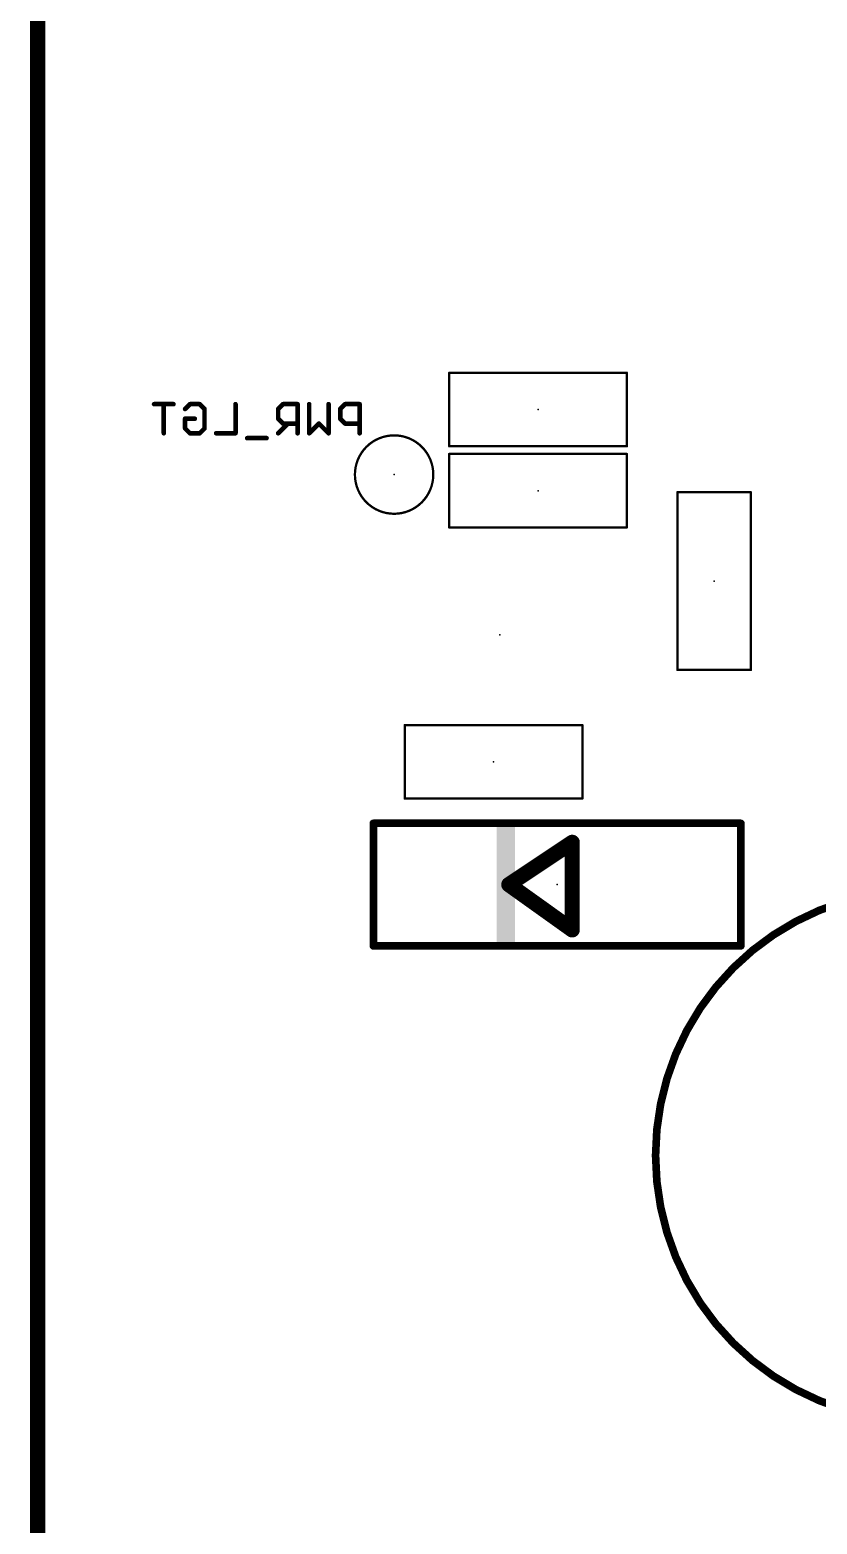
# Model space of a CAD drawing. Extents: x -84 to 55, y -33 to 162.
# Drawn here: x -54.78 to -41.73, y 111.33 to 136.11 of the extents above; entities that cross this region are included whole.
import ezdxf

# ---------------------------------------------------------------- set-up
doc = ezdxf.new("R2010")
doc.units = 0
for name, color, linetype in [('20', 7, 'CONTINUOUS'), ('22', 6, 'CONTINUOUS'), ('24', 7, 'CONTINUOUS')]:
    doc.layers.add(name, color=color, linetype=linetype)

# ---------------------------------------------------------------- blocks, each defined once
blk = doc.blocks.new('RECT')
blk.add_solid([(-0.5, -0.5), (0.5, -0.5), (-0.5, 0.5), (0.5, 0.5)])

msp = doc.modelspace()

# ---------------------------------------------------------------- linework, layer by layer
at = {"layer": '20', "const_width": 0.254}
msp.add_lwpolyline([(-54.6566, 159.13), (-54.6566, 15.5881)], dxfattribs=at)
at = {"layer": '22'}
for points, const_width in [([(-44.8818, 130.4214), (-47.8282, 130.4214)], 0.0381), ([(-47.8282, 130.4214), (-47.8282, 129.2022)], 0.0381), ([(-44.8818, 129.2022), (-44.8818, 130.4214)], 0.0381), ([(-52.4013, 129.9011), (-52.7233, 129.9011)], 0.0762), ([(-52.5623, 129.4181), (-52.5623, 129.9011)], 0.0762), ([(-52.2088, 129.8206), (-52.1283, 129.9011)], 0.0762), ([(-52.1283, 129.9011), (-51.9673, 129.9011)], 0.0762), ([(-51.9673, 129.9011), (-51.8868, 129.8206)], 0.0762), ([(-51.8868, 129.8206), (-51.8868, 129.4986)], 0.0762), ([(-51.3722, 129.9011), (-51.3722, 129.4181)], 0.0762), ([(-50.5847, 129.9011), (-50.6652, 129.8206)], 0.0762), ([(-50.6652, 129.8206), (-50.6652, 129.6596)], 0.0762), ([(-50.3432, 129.9011), (-50.5847, 129.9011)], 0.0762), ([(-50.3432, 129.4181), (-50.3432, 129.9011)], 0.0762), ([(-50.1506, 129.4181), (-50.1506, 129.9011)], 0.0762), ([(-49.8286, 129.9011), (-49.8286, 129.4181)], 0.0762), ([(-49.5556, 129.9011), (-49.6361, 129.8206)], 0.0762), ([(-49.6361, 129.8206), (-49.6361, 129.6596)], 0.0762), ([(-49.3141, 129.9011), (-49.5556, 129.9011)], 0.0762), ([(-49.3141, 129.4181), (-49.3141, 129.9011)], 0.0762), ([(-52.2088, 129.4986), (-52.2088, 129.6596)], 0.0762), ([(-52.2088, 129.6596), (-52.0478, 129.6596)], 0.0762), ([(-50.6652, 129.6596), (-50.5847, 129.5791)], 0.0762), ([(-50.5042, 129.5791), (-50.6652, 129.4181)], 0.0762), ([(-50.5847, 129.5791), (-50.3432, 129.5791)], 0.0762), ([(-49.9896, 129.5791), (-50.1506, 129.4181)], 0.0762), ([(-49.8286, 129.4181), (-49.9896, 129.5791)], 0.0762), ([(-49.6361, 129.6596), (-49.5556, 129.5791)], 0.0762), ([(-49.5556, 129.5791), (-49.3141, 129.5791)], 0.0762), ([(-52.1283, 129.4181), (-52.2088, 129.4986)], 0.0762), ([(-51.9673, 129.4181), (-52.1283, 129.4181)], 0.0762), ([(-51.8868, 129.4986), (-51.9673, 129.4181)], 0.0762), ([(-51.3722, 129.4181), (-51.6942, 129.4181)], 0.0762), ([(-50.8577, 129.3376), (-51.1797, 129.3376)], 0.0762), ([(-47.8282, 129.2022), (-44.8818, 129.2022)], 0.0381), ([(-44.8818, 129.0752), (-47.8282, 129.0752)], 0.0381), ([(-47.8282, 129.0752), (-47.8282, 127.856)], 0.0381), ([(-44.8818, 127.856), (-44.8818, 129.0752)], 0.0381), ([(-44.0436, 128.4402), (-44.0436, 125.4938)], 0.0381), ([(-42.8244, 128.4402), (-44.0436, 128.4402)], 0.0381), ([(-42.8244, 125.4938), (-42.8244, 128.4402)], 0.0381), ([(-47.8282, 127.856), (-44.8818, 127.856)], 0.0381), ([(-44.0436, 125.4938), (-42.8244, 125.4938)], 0.0381), ([(-45.6184, 124.5794), (-48.5648, 124.5794)], 0.0381), ([(-48.5648, 124.5794), (-48.5648, 123.3602)], 0.0381), ([(-45.6184, 123.3602), (-45.6184, 124.5794)], 0.0381), ([(-48.5648, 123.3602), (-45.6184, 123.3602)], 0.0381), ([(-49.0864, 122.95), (-49.0864, 120.918)], 0.127), ([(-42.9904, 122.95), (-49.0864, 122.95)], 0.127), ([(-42.9904, 120.918), (-42.9904, 122.95)], 0.127), ([(-45.7884, 122.634), (-46.8384, 121.934)], 0.254), ([(-45.7884, 121.184), (-45.7884, 122.634)], 0.254), ([(-46.8384, 121.934), (-45.7884, 121.184)], 0.254), ([(-49.0864, 120.918), (-42.9904, 120.918)], 0.127)]:
    msp.add_lwpolyline(points, dxfattribs=dict(at, const_width=const_width))
for points, const_width in [([(-47.8282, 130.4309, 1), (-47.8282, 130.4119)], 0.0191), ([(-47.8187, 130.4214, 1), (-47.8377, 130.4214)], 0.0191), ([(-44.8723, 130.4214, 1), (-44.8913, 130.4214)], 0.0191), ([(-44.8818, 130.4119, 1), (-44.8818, 130.4309)], 0.0191), ([(-52.7233, 129.9202, 1), (-52.7233, 129.8821)], 0.0381), ([(-52.5433, 129.9011, 1), (-52.5814, 129.9011)], 0.0381), ([(-52.4013, 129.8821, 1), (-52.4013, 129.9202)], 0.0381), ([(-52.2222, 129.8341, 1), (-52.1953, 129.8071)], 0.0381), ([(-52.1283, 129.9202, 1), (-52.1283, 129.8821)], 0.0381), ([(-52.1148, 129.8876, 1), (-52.1417, 129.9146)], 0.0381), ([(-51.9538, 129.9146, 1), (-51.9807, 129.8876)], 0.0381), ([(-51.9673, 129.8821, 1), (-51.9673, 129.9202)], 0.0381), ([(-51.8677, 129.8206, 1), (-51.9058, 129.8206)], 0.0381), ([(-51.9002, 129.8071, 1), (-51.8733, 129.8341)], 0.0381), ([(-51.3532, 129.9011, 1), (-51.3913, 129.9011)], 0.0381), ([(-50.6786, 129.8341, 1), (-50.6517, 129.8071)], 0.0381), ([(-50.6461, 129.8206, 1), (-50.6842, 129.8206)], 0.0381), ([(-50.5847, 129.9202, 1), (-50.5847, 129.8821)], 0.0381), ([(-50.5712, 129.8876, 1), (-50.5981, 129.9146)], 0.0381), ([(-50.3241, 129.9011, 1), (-50.3622, 129.9011)], 0.0381), ([(-50.3432, 129.8821, 1), (-50.3432, 129.9202)], 0.0381), ([(-50.1316, 129.9011, 1), (-50.1697, 129.9011)], 0.0381), ([(-49.8096, 129.9011, 1), (-49.8477, 129.9011)], 0.0381), ([(-49.6171, 129.8206, 1), (-49.6552, 129.8206)], 0.0381), ([(-49.6496, 129.8341, 1), (-49.6226, 129.8071)], 0.0381), ([(-49.5556, 129.9202, 1), (-49.5556, 129.8821)], 0.0381), ([(-49.5421, 129.8876, 1), (-49.5691, 129.9146)], 0.0381), ([(-49.2951, 129.9011, 1), (-49.3332, 129.9011)], 0.0381), ([(-49.3141, 129.8821, 1), (-49.3141, 129.9202)], 0.0381), ([(-52.1897, 129.6596, 1), (-52.2278, 129.6596)], 0.0381), ([(-52.2088, 129.6787, 1), (-52.2088, 129.6406)], 0.0381), ([(-52.0478, 129.6406, 1), (-52.0478, 129.6787)], 0.0381), ([(-50.6517, 129.6731, 1), (-50.6786, 129.6461)], 0.0381), ([(-50.6842, 129.6596, 1), (-50.6461, 129.6596)], 0.0381), ([(-50.5847, 129.5982, 1), (-50.5847, 129.5601)], 0.0381), ([(-50.5981, 129.5656, 1), (-50.5712, 129.5926)], 0.0381), ([(-50.4907, 129.5656, 1), (-50.5176, 129.5926)], 0.0381), ([(-50.3432, 129.5601, 1), (-50.3432, 129.5982)], 0.0381), ([(-49.9762, 129.5926, 1), (-50.0031, 129.5656)], 0.0381), ([(-49.9762, 129.5656, 1), (-50.0031, 129.5926)], 0.0381), ([(-49.6552, 129.6596, 1), (-49.6171, 129.6596)], 0.0381), ([(-49.6226, 129.6731, 1), (-49.6496, 129.6461)], 0.0381), ([(-49.5556, 129.5982, 1), (-49.5556, 129.5601)], 0.0381), ([(-49.5691, 129.5656, 1), (-49.5421, 129.5926)], 0.0381), ([(-49.3141, 129.5601, 1), (-49.3141, 129.5982)], 0.0381), ([(-52.5814, 129.4181, 1), (-52.5433, 129.4181)], 0.0381), ([(-52.1953, 129.5121, 1), (-52.2222, 129.4851)], 0.0381), ([(-52.2278, 129.4986, 1), (-52.1897, 129.4986)], 0.0381), ([(-52.1283, 129.4372, 1), (-52.1283, 129.3991)], 0.0381), ([(-52.1417, 129.4046, 1), (-52.1148, 129.4316)], 0.0381), ([(-51.9807, 129.4316, 1), (-51.9538, 129.4046)], 0.0381), ([(-51.9673, 129.3991, 1), (-51.9673, 129.4372)], 0.0381), ([(-51.9058, 129.4986, 1), (-51.8677, 129.4986)], 0.0381), ([(-51.8733, 129.4851, 1), (-51.9002, 129.5121)], 0.0381), ([(-51.6942, 129.4372, 1), (-51.6942, 129.3991)], 0.0381), ([(-51.3913, 129.4181, 1), (-51.3532, 129.4181)], 0.0381), ([(-51.3722, 129.3991, 1), (-51.3722, 129.4372)], 0.0381), ([(-51.1797, 129.3567, 1), (-51.1797, 129.3186)], 0.0381), ([(-50.8577, 129.3186, 1), (-50.8577, 129.3567)], 0.0381), ([(-50.6786, 129.4316, 1), (-50.6517, 129.4046)], 0.0381), ([(-50.3622, 129.4181, 1), (-50.3241, 129.4181)], 0.0381), ([(-50.1641, 129.4316, 1), (-50.1372, 129.4046)], 0.0381), ([(-50.1697, 129.4181, 1), (-50.1316, 129.4181)], 0.0381), ([(-49.8477, 129.4181, 1), (-49.8096, 129.4181)], 0.0381), ([(-49.8421, 129.4046, 1), (-49.8152, 129.4316)], 0.0381), ([(-48.742, 128.083, 1), (-48.742, 129.383, 1), (-48.742, 128.083)], 0.0381), ([(-49.3332, 129.4181, 1), (-49.2951, 129.4181)], 0.0381), ([(-47.8282, 129.2117, 1), (-47.8282, 129.1927)], 0.0191), ([(-47.8282, 129.0847, 1), (-47.8282, 129.0657)], 0.0191), ([(-47.8377, 129.2022, 1), (-47.8187, 129.2022)], 0.0191), ([(-47.8187, 129.0752, 1), (-47.8377, 129.0752)], 0.0191), ([(-44.8913, 129.2022, 1), (-44.8723, 129.2022)], 0.0191), ([(-44.8723, 129.0752, 1), (-44.8913, 129.0752)], 0.0191), ([(-44.8818, 129.1927, 1), (-44.8818, 129.2117)], 0.0191), ([(-44.8818, 129.0657, 1), (-44.8818, 129.0847)], 0.0191), ([(-44.0341, 128.4402, 1), (-44.0531, 128.4402)], 0.0191), ([(-44.0436, 128.4497, 1), (-44.0436, 128.4307)], 0.0191), ([(-42.8149, 128.4402, 1), (-42.8339, 128.4402)], 0.0191), ([(-42.8244, 128.4307, 1), (-42.8244, 128.4497)], 0.0191), ([(-47.8282, 127.8655, 1), (-47.8282, 127.8465)], 0.0191), ([(-47.8377, 127.856, 1), (-47.8187, 127.856)], 0.0191), ([(-44.8913, 127.856, 1), (-44.8723, 127.856)], 0.0191), ([(-44.8818, 127.8465, 1), (-44.8818, 127.8655)], 0.0191), ([(-44.0436, 125.5033, 1), (-44.0436, 125.4843)], 0.0191), ([(-44.0531, 125.4938, 1), (-44.0341, 125.4938)], 0.0191), ([(-42.8339, 125.4938, 1), (-42.8149, 125.4938)], 0.0191), ([(-42.8244, 125.4843, 1), (-42.8244, 125.5033)], 0.0191), ([(-48.5553, 124.5794, 1), (-48.5743, 124.5794)], 0.0191), ([(-48.5648, 124.5889, 1), (-48.5648, 124.5699)], 0.0191), ([(-45.6089, 124.5794, 1), (-45.6279, 124.5794)], 0.0191), ([(-45.6184, 124.5699, 1), (-45.6184, 124.5889)], 0.0191), ([(-48.5743, 123.3602, 1), (-48.5553, 123.3602)], 0.0191), ([(-48.5648, 123.3697, 1), (-48.5648, 123.3507)], 0.0191), ([(-45.6279, 123.3602, 1), (-45.6089, 123.3602)], 0.0191), ([(-45.6184, 123.3507, 1), (-45.6184, 123.3697)], 0.0191), ([(-49.0547, 122.95, 1), (-49.1182, 122.95)], 0.0635), ([(-49.0864, 122.9818, 1), (-49.0864, 122.9183)], 0.0635), ([(-42.9586, 122.95, 1), (-43.0222, 122.95)], 0.0635), ([(-42.9904, 122.9183, 1), (-42.9904, 122.9818)], 0.0635), ([(-45.7249, 122.634, 1), (-45.8519, 122.634)], 0.127), ([(-45.7532, 122.5812, 1), (-45.8236, 122.6868)], 0.127), ([(-46.8015, 121.9857, 1), (-46.8753, 121.8823)], 0.127), ([(-46.8736, 121.9868, 1), (-46.8032, 121.8812)], 0.127), ([(-40.005, 113.042, 1), (-40.005, 121.842, 1), (-40.005, 113.042)], 0.127), ([(-45.8519, 121.184, 1), (-45.7249, 121.184)], 0.127), ([(-45.8253, 121.1323, 1), (-45.7515, 121.2357)], 0.127), ([(-49.1182, 120.918, 1), (-49.0547, 120.918)], 0.0635), ([(-49.0864, 120.9498, 1), (-49.0864, 120.8863)], 0.0635), ([(-43.0222, 120.918, 1), (-42.9586, 120.918)], 0.0635), ([(-42.9904, 120.8863, 1), (-42.9904, 120.9498)], 0.0635)]:
    msp.add_lwpolyline(points, format="xyb", dxfattribs=dict(at, const_width=const_width))
at = {"layer": '24'}
for p in [(-46.355, 129.8118), (-48.742, 128.733), (-46.355, 128.4656), (-43.434, 126.967), (-46.99, 126.078), (-47.0916, 123.9698), (-46.0384, 121.934)]:
    msp.add_point(p, dxfattribs=at)

# ---------------------------------------------------------------- block references
at = {"layer": '22', "xscale": 0.3, "yscale": 2.1}
msp.add_blockref('RECT', (-46.8884, 121.934), dxfattribs=at)

doc.saveas('drawing.dxf')
